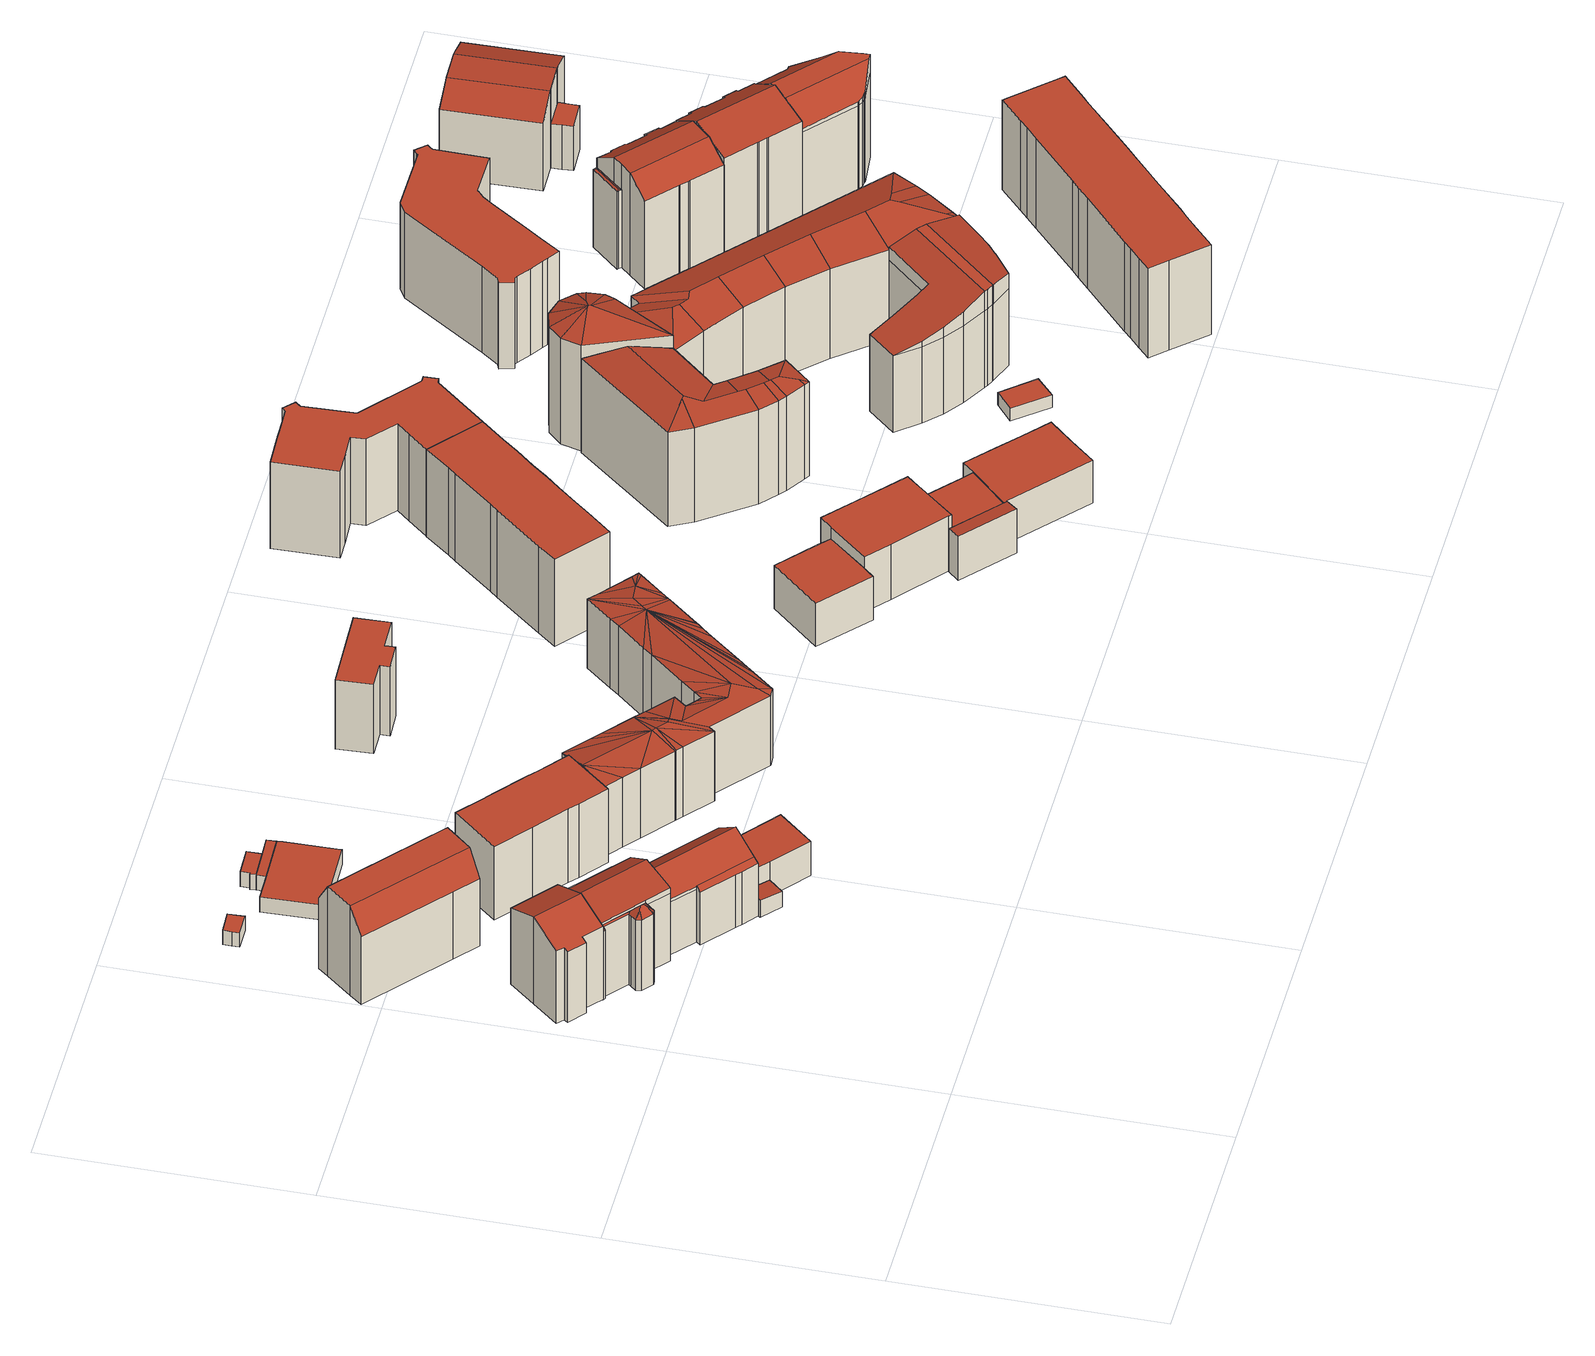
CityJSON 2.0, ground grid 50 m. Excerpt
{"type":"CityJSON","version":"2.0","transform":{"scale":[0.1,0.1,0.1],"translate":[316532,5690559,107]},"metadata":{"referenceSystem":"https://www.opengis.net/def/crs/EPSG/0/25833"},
"CityObjects":{
"building1":{"type":"Building","attributes":{"Dachtyp_tdc":"tdcGableRoof","Gemeindeschluessel":14713000,"Dachneigung":27.35,"QualitaetDacherkennung":54,"Geometrietyp2DReferenz":"3000","function":"31001_9998","roofType":"3100","measuredHeight":19.74},"geometry":[{"type":"MultiSurface","lod":"2","boundaries":[[[0,1,2,3]],[[1,4,5,2]],[[4,6,7,5]],[[6,8,9,7]],[[8,10,11,9]],[[10,12,13,11]],[[12,14,15,13]],[[14,16,17,15]],[[16,18,19,17]],[[18,0,3,19]],[[14,12,10,8,6,4,1,0]],[[0,18,16,14]],[[3,2,5,7,9,11,13,15,17,19]]],"semantics":{"surfaces":[{"type":"WallSurface"},{"type":"RoofSurface"},{"type":"GroundSurface"}],"values":[0,0,0,0,0,0,0,0,0,0,1,1,2]}}]},
"building2":{"type":"Building","attributes":{"Gemeindeschluessel":14713000,"Geometrietyp2DReferenz":"3000","function":"31001_9998","roofType":"9999"},"children":["building2-1","building2-2"]},
"building2-1":{"type":"BuildingPart","attributes":{"Dachtyp_tdc":"tdcFreeFormRoof","Dachneigung":46.38,"QualitaetDacherkennung":28,"Geometrietyp2DReferenz":"3000","roofType":"5000","measuredHeight":17.57},"parents":["building2"],"geometry":[{"type":"MultiSurface","lod":"2","boundaries":[[[20,21,22,23]],[[21,24,25,22]],[[24,26,27,25]],[[26,28,29,27]],[[28,30,31,29]],[[30,32,33,34,31]],[[35,36,37,38,39]],[[36,40,41,37]],[[40,42,43,41]],[[42,44,45,43]],[[44,20,23,45]],[[40,36,46]],[[36,35,47,46]],[[35,32,48,49,50,47]],[[32,30,48]],[[30,28,26,24,21,49,48]],[[21,20,44,51,50,49]],[[44,42,51]],[[42,40,46,47,50,51]],[[23,22,25,27,29,31,34,38,37,41,43,45]],[[39,38,34,33]],[[39,33,32,35]]],"semantics":{"surfaces":[{"type":"WallSurface"},{"type":"RoofSurface"},{"type":"GroundSurface"},{"type":"ClosureSurface"}],"values":[0,0,0,0,0,0,0,0,0,0,0,1,1,1,1,1,1,1,1,2,3,3]}}]},
"building2-2":{"type":"BuildingPart","attributes":{"Dachtyp_tdc":"tdcGableRoof","Dachneigung":12.02,"QualitaetDacherkennung":25,"Geometrietyp2DReferenz":"3000","roofType":"3100","measuredHeight":17.95},"parents":["building2"],"geometry":[{"type":"MultiSurface","lod":"2","boundaries":[[[52,53,54,55]],[[53,56,57,54]],[[56,39,38,57]],[[33,58,59,34]],[[58,52,55,59]],[[58,60,61,52]],[[62,63,64,61,60,65]],[[33,32,65,60,58]],[[53,64,63,56]],[[52,61,64,53]],[[56,63,62,35,39]],[[55,54,57,38,34,59]],[[34,38,39,33]],[[65,32,35,62]],[[39,35,32,33]]],"semantics":{"surfaces":[{"type":"WallSurface"},{"type":"RoofSurface"},{"type":"GroundSurface"},{"type":"ClosureSurface"}],"values":[0,0,0,0,0,1,1,0,0,0,0,2,3,0,3]}}]},
"building3":{"type":"Building","attributes":{"Dachtyp_tdc":"tdcCutGableRoof","Gemeindeschluessel":14713000,"Dachneigung":0,"QualitaetDacherkennung":69,"Geometrietyp2DReferenz":"3000","function":"31001_9998","roofType":"9999","measuredHeight":20.33},"geometry":[{"type":"MultiSurface","lod":"2","boundaries":[[[66,67,68,69]],[[67,70,71,68]],[[70,72,73,71]],[[72,74,75,73]],[[74,76,77,75]],[[76,78,79,77]],[[78,80,81,79]],[[80,82,83,81]],[[82,84,85,83]],[[84,86,87,85]],[[86,66,69,87]],[[72,70,67,66,86]],[[84,82,80,78,76,74]],[[86,84,74,72]],[[69,68,71,73,75,77,79,81,83,85,87]]],"semantics":{"surfaces":[{"type":"WallSurface"},{"type":"RoofSurface"},{"type":"GroundSurface"}],"values":[0,0,0,0,0,0,0,0,0,0,0,1,1,1,2]}}]},
"building4":{"type":"Building","attributes":{"Gemeindeschluessel":14713000,"Geometrietyp2DReferenz":"3000","function":"31001_9998","roofType":"9999"},"children":["building4-1","building4-2"]},
"building4-1":{"type":"BuildingPart","attributes":{"Dachtyp_tdc":"tdcPolyFlatRoof","Dachneigung":32.83,"QualitaetDacherkennung":23,"Geometrietyp2DReferenz":"3000","roofType":"2100","measuredHeight":12.67},"parents":["building4"],"geometry":[{"type":"MultiSurface","lod":"2","boundaries":[[[88,89,90,91,92,93]],[[89,94,95,90]],[[94,96,97,95]],[[96,98,99,97]],[[98,100,101,102,103,99]],[[98,96,94,89,88,100]],[[103,91,90,95,97,99]],[[93,101,100,88]],[[92,91,103,102]],[[93,92,102,101]]],"semantics":{"surfaces":[{"type":"WallSurface"},{"type":"RoofSurface"},{"type":"GroundSurface"},{"type":"ClosureSurface"}],"values":[0,0,0,0,0,1,2,0,3,3]}}]},
"building4-2":{"type":"BuildingPart","attributes":{"Dachtyp_tdc":"tdcGableRoof","Dachneigung":37.01,"QualitaetDacherkennung":55,"Geometrietyp2DReferenz":"3000","roofType":"3100","measuredHeight":15.83},"parents":["building4"],"geometry":[{"type":"MultiSurface","lod":"2","boundaries":[[[104,105,106,107]],[[105,92,91,106]],[[102,108,109,103]],[[108,110,111,109]],[[110,104,107,111]],[[110,112,113,114]],[[101,93,115,113,112,116]],[[102,101,116,108]],[[108,116,112,110]],[[105,115,93,92]],[[104,114,113,115,105]],[[110,114,104]],[[107,106,91,103,109,111]],[[103,91,92,102]],[[92,93,101,102]]],"semantics":{"surfaces":[{"type":"WallSurface"},{"type":"RoofSurface"},{"type":"GroundSurface"},{"type":"ClosureSurface"}],"values":[0,0,0,0,0,1,1,0,0,0,0,0,2,3,3]}}]},
"building5":{"type":"Building","attributes":{"Dachtyp_tdc":"tdcPolyFlatRoof","Gemeindeschluessel":14713000,"Dachneigung":3.16,"QualitaetDacherkennung":50,"Geometrietyp2DReferenz":"3000","function":"31001_9998","roofType":"2100","measuredHeight":3.34},"geometry":[{"type":"MultiSurface","lod":"2","boundaries":[[[117,118,119,120]],[[118,121,122,119]],[[121,123,124,122]],[[123,125,126,124]],[[125,117,120,126]],[[125,123,121,118,117]],[[120,119,122,124,126]]],"semantics":{"surfaces":[{"type":"WallSurface"},{"type":"RoofSurface"},{"type":"GroundSurface"}],"values":[0,0,0,0,0,1,2]}}]},
"building6":{"type":"Building","attributes":{"Dachtyp_tdc":"tdcPolyFlatRoof","Gemeindeschluessel":14713000,"Dachneigung":2.64,"QualitaetDacherkennung":49,"Geometrietyp2DReferenz":"3000","function":"31001_9998","roofType":"2100","measuredHeight":3.82},"geometry":[{"type":"MultiSurface","lod":"2","boundaries":[[[127,128,129,130]],[[128,131,132,129]],[[131,133,134,132]],[[133,135,136,134]],[[135,127,130,136]],[[135,133,131,128,127]],[[130,129,132,134,136]]],"semantics":{"surfaces":[{"type":"WallSurface"},{"type":"RoofSurface"},{"type":"GroundSurface"}],"values":[0,0,0,0,0,1,2]}}]},
"building7":{"type":"Building","attributes":{"Dachtyp_tdc":"tdcPolyFlatRoof","Gemeindeschluessel":14713000,"Dachneigung":0,"QualitaetDacherkennung":63,"Geometrietyp2DReferenz":"3000","function":"31001_9998","roofType":"1000","measuredHeight":7.78},"geometry":[{"type":"MultiSurface","lod":"2","boundaries":[[[137,138,106,139]],[[138,140,107,106]],[[140,141,142,107]],[[141,143,144,142]],[[143,137,139,144]],[[143,141,140,138,137]],[[139,106,107,142,144]]],"semantics":{"surfaces":[{"type":"WallSurface"},{"type":"RoofSurface"},{"type":"GroundSurface"}],"values":[0,0,0,0,0,1,2]}}]},
"building8":{"type":"Building","attributes":{"Gemeindeschluessel":14713000,"Geometrietyp2DReferenz":"3000","function":"31001_9998","roofType":"9999"},"children":["building8-1","building8-2","building8-3"]},
"building8-1":{"type":"BuildingPart","attributes":{"Dachtyp_tdc":"tdcPolyFlatRoof","Dachneigung":0,"QualitaetDacherkennung":81,"Geometrietyp2DReferenz":"3000","roofType":"1000","measuredHeight":3.49},"parents":["building8"],"geometry":[{"type":"MultiSurface","lod":"2","boundaries":[[[145,146,147,148,149]],[[150,151,152,153,154]],[[151,155,156,152]],[[155,157,158,156]],[[157,145,149,158]],[[157,155,151,150,146,145]],[[149,148,153,152,156,158]],[[154,147,146,150]],[[154,153,148,147]]],"semantics":{"surfaces":[{"type":"WallSurface"},{"type":"RoofSurface"},{"type":"GroundSurface"},{"type":"ClosureSurface"}],"values":[0,0,0,0,0,1,2,0,3]}}]},
"building8-2":{"type":"BuildingPart","attributes":{"Dachtyp_tdc":"tdcPolyFlatRoof","Dachneigung":0,"QualitaetDacherkennung":76,"Geometrietyp2DReferenz":"3000","roofType":"1000","measuredHeight":3.45},"parents":["building8"],"geometry":[{"type":"MultiSurface","lod":"2","boundaries":[[[159,160,161,162]],[[160,163,164,161]],[[165,166,167,168]],[[166,169,170,167]],[[169,171,172,170]],[[171,159,162,172]],[[171,169,166,165,163,160,159]],[[162,161,164,168,167,170,172]],[[168,164,163,165]]],"semantics":{"surfaces":[{"type":"WallSurface"},{"type":"RoofSurface"},{"type":"GroundSurface"},{"type":"ClosureSurface"}],"values":[0,0,0,0,0,0,1,2,3]}}]},
"building8-3":{"type":"BuildingPart","attributes":{"Dachtyp_tdc":"tdcPolyFlatRoof","Dachneigung":0,"QualitaetDacherkennung":68,"Geometrietyp2DReferenz":"3000","roofType":"1000","measuredHeight":3.46},"parents":["building8"],"geometry":[{"type":"MultiSurface","lod":"2","boundaries":[[[147,173,174,148]],[[173,165,168,174]],[[154,153,164,163]],[[163,165,173,147,154]],[[153,148,174,168,164]],[[148,153,154,147]],[[163,164,168,165]]],"semantics":{"surfaces":[{"type":"WallSurface"},{"type":"RoofSurface"},{"type":"GroundSurface"},{"type":"ClosureSurface"}],"values":[0,0,0,1,2,3,3]}}]},
"building9":{"type":"Building","attributes":{"Dachtyp_tdc":"tdcPolyFlatRoof","Gemeindeschluessel":14713000,"Dachneigung":0,"QualitaetDacherkennung":59,"Geometrietyp2DReferenz":"3000","function":"31001_9998","roofType":"1000","measuredHeight":16.65},"geometry":[{"type":"MultiSurface","lod":"2","boundaries":[[[175,176,177,178]],[[176,179,180,177]],[[179,181,182,180]],[[181,183,184,182]],[[183,185,186,184]],[[185,187,188,186]],[[187,189,190,188]],[[189,191,192,190]],[[191,193,194,192]],[[193,195,196,194]],[[195,197,198,196]],[[197,175,178,198]],[[197,195,193,191,189,187,185,183,181,179,176,175]],[[178,177,180,182,184,186,188,190,192,194,196,198]]],"semantics":{"surfaces":[{"type":"WallSurface"},{"type":"RoofSurface"},{"type":"GroundSurface"}],"values":[0,0,0,0,0,0,0,0,0,0,0,0,1,2]}}]},
"building10":{"type":"Building","attributes":{"Dachtyp_tdc":"tdcFreeFormRoof","Gemeindeschluessel":14713000,"Dachneigung":11.84,"QualitaetDacherkennung":21,"Geometrietyp2DReferenz":"3000","function":"31001_9998","roofType":"5000","measuredHeight":16.89},"geometry":[{"type":"MultiSurface","lod":"2","boundaries":[[[199,200,201,202]],[[200,203,204,201]],[[203,205,206,204]],[[205,207,208,206]],[[207,209,210,208]],[[209,211,212,210]],[[211,213,214,212]],[[213,215,216,214]],[[215,217,218,216]],[[217,219,220,218]],[[219,221,222,220]],[[221,223,224,222]],[[223,225,226,224]],[[225,227,228,226]],[[227,229,230,228]],[[229,231,232,230]],[[231,233,234,232]],[[233,235,236,234]],[[235,237,238,236]],[[237,239,240,238]],[[239,241,242,240]],[[241,243,244,242]],[[243,245,246,244]],[[245,247,248,246]],[[247,249,250,248]],[[249,251,252,250]],[[251,253,254,252]],[[253,255,256,254]],[[255,257,258,256]],[[257,259,260,258]],[[259,261,262,260]],[[261,263,264,262]],[[263,265,266,264]],[[265,267,268,266]],[[267,269,198,268]],[[270,265,263]],[[271,265,270]],[[271,267,265]],[[267,271,269]],[[272,270,263,261]],[[272,257,273]],[[272,259,257]],[[259,272,261]],[[274,273,257,255]],[[275,276,277,278,279,274,255,253]],[[275,253,251]],[[280,237,235]],[[280,239,237]],[[211,276,213]],[[209,276,211]],[[209,277,276]],[[277,209,207]],[[205,277,207]],[[203,277,205]],[[277,203,278]],[[279,278,203,200]],[[199,279,200]],[[281,279,199]],[[281,274,279]],[[281,273,274]],[[281,272,273]],[[281,270,272]],[[282,270,281]],[[283,270,282]],[[284,270,283]],[[270,284,271]],[[285,271,284]],[[271,285,269]],[[198,196,286,287,288,289,202,201,204,206,208,210,212,214,216,218,220,222,224,226,228,230,232,234,236,238,240,242,244,246,248,250,252,254,256,258,260,262,264,266,268]],[[269,285,196,198]],[[285,284,286,196]],[[284,283,287,286]],[[283,282,288,287]],[[282,281,289,288]],[[281,199,202,289]],[[280,241,239]],[[280,243,241]],[[280,245,243]],[[280,247,245]],[[280,249,247]],[[280,251,249]],[[280,275,251]],[[275,280,276]],[[290,280,235,233]],[[291,229,227]],[[291,231,229]],[[291,233,231]],[[292,233,291]],[[233,292,290]],[[225,291,227]],[[291,225,223]],[[292,291,223,221]],[[221,290,292]],[[221,280,290]],[[219,280,221]],[[217,280,219]],[[215,280,217]],[[213,280,215]],[[213,276,280]]],"semantics":{"surfaces":[{"type":"WallSurface"},{"type":"RoofSurface"},{"type":"GroundSurface"}],"values":[0,0,0,0,0,0,0,0,0,0,0,0,0,0,0,0,0,0,0,0,0,0,0,0,0,0,0,0,0,0,0,0,0,0,0,1,1,1,1,1,1,1,1,1,1,1,1,1,1,1,1,1,1,1,1,1,1,1,1,1,1,1,1,1,1,1,0,0,2,0,0,0,0,0,0,1,1,1,1,1,1,1,1,1,1,1,1,1,1,1,1,1,1,1,1,1,1,1,1]}}]},
"building11":{"type":"Building","attributes":{"Dachtyp_tdc":"tdcPolyFlatRoof","Gemeindeschluessel":14713000,"Dachneigung":0,"QualitaetDacherkennung":27,"Geometrietyp2DReferenz":"3000","function":"31001_9998","roofType":"1000","measuredHeight":15.69},"geometry":[{"type":"MultiSurface","lod":"2","boundaries":[[[293,294,295,296]],[[294,297,298,295]],[[297,299,300,298]],[[299,301,302,300]],[[301,303,304,302]],[[303,305,306,304]],[[305,307,308,306]],[[307,293,296,308]],[[307,305,303,301,299,297,294,293]],[[296,295,298,300,302,304,306,308]]],"semantics":{"surfaces":[{"type":"WallSurface"},{"type":"RoofSurface"},{"type":"GroundSurface"}],"values":[0,0,0,0,0,0,0,0,1,2]}}]},
"building12":{"type":"Building","attributes":{"Dachtyp_tdc":"tdcPolyFlatRoof","Gemeindeschluessel":14713000,"Dachneigung":0,"QualitaetDacherkennung":60,"Geometrietyp2DReferenz":"3000","function":"31001_9998","roofType":"1000","measuredHeight":19.65},"geometry":[{"type":"MultiSurface","lod":"2","boundaries":[[[309,310,311,312]],[[310,313,314,311]],[[313,315,316,314]],[[315,317,318,316]],[[317,319,320,318]],[[319,321,322,320]],[[321,323,324,322]],[[323,325,326,324]],[[325,327,328,326]],[[327,329,330,328]],[[329,331,332,330]],[[331,333,334,332]],[[333,335,336,334]],[[335,337,338,336]],[[337,339,340,338]],[[339,341,342,340]],[[341,309,312,342]],[[341,339,337,335,333,331,329,327,325,323,321,319,317,315,313,310,309]],[[312,311,314,316,318,320,322,324,326,328,330,332,334,336,338,340,342]]],"semantics":{"surfaces":[{"type":"WallSurface"},{"type":"RoofSurface"},{"type":"GroundSurface"}],"values":[0,0,0,0,0,0,0,0,0,0,0,0,0,0,0,0,0,1,2]}}]},
"building13":{"type":"Building","attributes":{"Gemeindeschluessel":14713000,"Geometrietyp2DReferenz":"3000","function":"31001_9998","roofType":"9999"},"children":["building13-1","building13-2","building13-3","building13-4","building13-5"]},
"building13-1":{"type":"BuildingPart","attributes":{"Dachtyp_tdc":"tdcPolyFlatRoof","Dachneigung":5.04,"QualitaetDacherkennung":57,"Geometrietyp2DReferenz":"3000","roofType":"2100","measuredHeight":9.95},"parents":["building13"],"geometry":[{"type":"MultiSurface","lod":"2","boundaries":[[[343,344,345,346]],[[347,348,349,350]],[[347,343,346,348]],[[347,350,351,344,343]],[[346,345,352,353,349,348]],[[350,354,355,356,351]],[[355,353,352,356]],[[351,356,352,345,344]],[[350,349,353,355,354]]],"semantics":{"surfaces":[{"type":"WallSurface"},{"type":"RoofSurface"},{"type":"GroundSurface"},{"type":"ClosureSurface"}],"values":[0,0,0,1,2,0,3,3,3]}}]},
"building13-2":{"type":"BuildingPart","attributes":{"Dachtyp_tdc":"tdcPolyFlatRoof","Dachneigung":0,"QualitaetDacherkennung":69,"Geometrietyp2DReferenz":"3000","roofType":"1000","measuredHeight":9.61},"parents":["building13"],"geometry":[{"type":"MultiSurface","lod":"2","boundaries":[[[357,358,359,360]],[[358,361,362,359]],[[361,363,364,362]],[[363,365,366,364]],[[365,363,361,358,357,356,355]],[[353,352,360,359,362,364,366]],[[352,353,355,356]],[[360,352,356,357]],[[353,366,365,355]]],"semantics":{"surfaces":[{"type":"WallSurface"},{"type":"RoofSurface"},{"type":"GroundSurface"},{"type":"ClosureSurface"}],"values":[0,0,0,0,1,2,3,3,3]}}]},
"building13-3":{"type":"BuildingPart","attributes":{"Dachtyp_tdc":"tdcPolyFlatRoof","Dachneigung":0,"QualitaetDacherkennung":52,"Geometrietyp2DReferenz":"3000","roofType":"1000","measuredHeight":9.74},"parents":["building13"],"geometry":[{"type":"MultiSurface","lod":"2","boundaries":[[[367,368,369,370]],[[368,371,372,369]],[[371,373,374,372]],[[375,376,377,378]],[[376,367,370,377]],[[376,375,373,371,368,367]],[[370,369,372,374,378,377]],[[378,374,373,375]]],"semantics":{"surfaces":[{"type":"WallSurface"},{"type":"RoofSurface"},{"type":"GroundSurface"},{"type":"ClosureSurface"}],"values":[0,0,0,0,0,1,2,3]}}]},
"building13-4":{"type":"BuildingPart","attributes":{"Dachtyp_tdc":"tdcPolyFlatRoof","Dachneigung":0,"QualitaetDacherkennung":60,"Geometrietyp2DReferenz":"3000","roofType":"1000","measuredHeight":12.46},"parents":["building13"],"geometry":[{"type":"MultiSurface","lod":"2","boundaries":[[[379,380,381,345,344]],[[380,382,383,381]],[[382,384,375,378,383]],[[385,386,387,374,373]],[[386,388,389,387]],[[388,390,391,389]],[[390,392,357,360,391]],[[393,392,390,388,386,385,384,382,380,379]],[[345,381,383,378,374,387,389,391,360,352]],[[373,375,384,385]],[[373,374,378,375]],[[356,357,392,393,351]],[[356,352,360,357]],[[344,351,393,379]],[[345,352,356,351,344]]],"semantics":{"surfaces":[{"type":"WallSurface"},{"type":"RoofSurface"},{"type":"GroundSurface"},{"type":"ClosureSurface"}],"values":[0,0,0,0,0,0,0,1,2,0,3,0,3,0,3]}}]},
"building13-5":{"type":"BuildingPart","attributes":{"Dachtyp_tdc":"tdcPolyFlatRoof","Dachneigung":0,"QualitaetDacherkennung":64,"Geometrietyp2DReferenz":"3000","roofType":"1000","measuredHeight":9.66},"parents":["building13"],"geometry":[{"type":"MultiSurface","lod":"2","boundaries":[[[394,395,396,366,365]],[[395,397,398,396]],[[397,399,400,398]],[[399,401,402,400]],[[401,403,404,402]],[[403,405,406,404]],[[405,407,408,406]],[[407,350,349,408]],[[350,407,405,403,401,399,397,395,394,354]],[[353,366,396,398,400,402,404,406,408,349]],[[365,355,354,394]],[[365,366,353,355]],[[353,349,350,354,355]]],"semantics":{"surfaces":[{"type":"WallSurface"},{"type":"RoofSurface"},{"type":"GroundSurface"},{"type":"ClosureSurface"}],"values":[0,0,0,0,0,0,0,0,1,2,0,3,3]}}]},
"building14":{"type":"Building","attributes":{"Dachtyp_tdc":"tdcPolyFlatRoof","Gemeindeschluessel":14713000,"Dachneigung":0,"QualitaetDacherkennung":55,"Geometrietyp2DReferenz":"3000","function":"31001_9998","roofType":"1000","measuredHeight":19.54},"geometry":[{"type":"MultiSurface","lod":"2","boundaries":[[[325,323,409,410]],[[323,411,412,409]],[[411,413,414,412]],[[413,415,416,414]],[[415,417,418,416]],[[417,419,420,418]],[[419,421,422,420]],[[421,423,424,422]],[[423,425,426,424]],[[425,427,428,426]],[[427,429,430,428]],[[429,431,432,430]],[[431,433,434,432]],[[433,435,436,434]],[[435,437,438,436]],[[437,439,440,438]],[[439,441,442,440]],[[441,443,444,442]],[[443,445,446,444]],[[445,325,410,446]],[[445,443,441,439,437,435,433,431,429,427,425,423,421,419,417,415,413,411,323,325]],[[410,409,412,414,416,418,420,422,424,426,428,430,432,434,436,438,440,442,444,446]]],"semantics":{"surfaces":[{"type":"WallSurface"},{"type":"RoofSurface"},{"type":"GroundSurface"}],"values":[0,0,0,0,0,0,0,0,0,0,0,0,0,0,0,0,0,0,0,0,1,2]}}]},
"building15":{"type":"Building","attributes":{"Dachtyp_tdc":"tdcFreeFormRoof","Gemeindeschluessel":14713000,"Dachneigung":12.62,"QualitaetDacherkennung":43,"Geometrietyp2DReferenz":"3000","function":"31001_9998","roofType":"5000","measuredHeight":22.92},"geometry":[{"type":"MultiSurface","lod":"2","boundaries":[[[447,448,449,450]],[[448,451,452,449]],[[451,453,454,452]],[[453,455,456,454]],[[455,457,458,456]],[[457,459,460,458]],[[459,461,462,460]],[[461,463,464,462]],[[463,465,466,464]],[[465,467,468,466]],[[467,469,470,468]],[[469,471,472,470]],[[471,447,450,472]],[[473,474,475,476,477,471,469]],[[478,473,469,467]],[[479,480,478,467,465]],[[481,482,479,465,463]],[[481,463,461]],[[482,481,461,459]],[[480,479,482,459,457]],[[474,473,478,480,457,455]],[[475,474,455,453]],[[483,476,475,453,451]],[[483,451,448]],[[477,476,483,448,447]],[[477,447,471]],[[450,449,452,454,456,458,460,462,464,466,468,470,472]]],"semantics":{"surfaces":[{"type":"WallSurface"},{"type":"RoofSurface"},{"type":"GroundSurface"}],"values":[0,0,0,0,0,0,0,0,0,0,0,0,0,1,1,1,1,1,1,1,1,1,1,0,1,1,2]}}]},
"building16":{"type":"Building","attributes":{"Dachtyp_tdc":"tdcFreeFormRoof","Gemeindeschluessel":14713000,"Dachneigung":24.18,"QualitaetDacherkennung":14,"Geometrietyp2DReferenz":"3000","function":"31001_9998","roofType":"5000","measuredHeight":26.97},"geometry":[{"type":"MultiSurface","lod":"2","boundaries":[[[484,485,486,487]],[[485,488,489,486]],[[488,490,491,489]],[[490,492,493,491]],[[492,494,495,493]],[[494,496,497,495]],[[496,498,499,497]],[[498,500,501,499]],[[500,502,503,501]],[[502,484,487,503]],[[504,505,502,500]],[[506,507,504,500,498]],[[506,498,496]],[[508,507,506,496,494]],[[509,508,494,492]],[[510,509,492,490]],[[511,510,490,488]],[[511,488,485]],[[505,504,507,508,509,510,511,485,484]],[[505,484,502]],[[487,486,489,491,493,495,497,499,501,503]]],"semantics":{"surfaces":[{"type":"WallSurface"},{"type":"RoofSurface"},{"type":"GroundSurface"}],"values":[0,0,0,0,0,0,0,0,0,0,1,1,1,1,1,1,1,1,1,1,2]}}]},
"building17":{"type":"Building","attributes":{"Dachtyp_tdc":"tdcPolyFlatRoof","Gemeindeschluessel":14713000,"Dachneigung":0,"QualitaetDacherkennung":81,"Geometrietyp2DReferenz":"3000","function":"31001_9998","roofType":"1000","measuredHeight":2.74},"geometry":[{"type":"MultiSurface","lod":"2","boundaries":[[[512,513,514,515]],[[513,516,517,514]],[[516,518,519,517]],[[518,520,521,519]],[[520,512,515,521]],[[520,518,516,513,512]],[[515,514,517,519,521]]],"semantics":{"surfaces":[{"type":"WallSurface"},{"type":"RoofSurface"},{"type":"GroundSurface"}],"values":[0,0,0,0,0,1,2]}}]},
"building18":{"type":"Building","attributes":{"Dachtyp_tdc":"tdcFreeFormRoof","Gemeindeschluessel":14713000,"Dachneigung":12.48,"QualitaetDacherkennung":41,"Geometrietyp2DReferenz":"3000","function":"31001_9998","roofType":"5000","measuredHeight":21.71},"geometry":[{"type":"MultiSurface","lod":"2","boundaries":[[[522,523,524,525]],[[523,526,527,524]],[[526,528,529,527]],[[528,530,531,529]],[[530,532,533,531]],[[532,534,535,533]],[[534,536,537,535]],[[536,538,539,537]],[[538,540,541,539]],[[540,542,543,541]],[[542,544,545,543]],[[544,546,547,545]],[[546,548,549,547]],[[548,550,551,549]],[[550,552,553,551]],[[552,554,555,553]],[[554,556,557,555]],[[556,558,559,557]],[[558,560,561,559]],[[560,562,563,561]],[[562,564,565,563]],[[564,522,525,565]],[[566,567,568,569,570,571,572,573,574]],[[575,576,577,578,579,522,564,580,581,582,583]],[[570,569,575,583,584,585]],[[550,570,585,552]],[[552,585,584,554]],[[554,584,583,556]],[[556,583,582,558]],[[558,582,581,560]],[[560,581,580,562]],[[562,580,564]],[[522,579,523]],[[523,579,578,526]],[[526,578,577,528]],[[528,577,576,530]],[[530,576,575,532]],[[532,575,569,534]],[[540,566,574,542]],[[542,574,573,544]],[[544,573,572,546]],[[546,572,571,548]],[[548,571,570,550]],[[534,569,568,536]],[[536,568,567,538]],[[538,567,566,540]],[[525,524,527,529,531,533,535,537,539,541,543,545,547,549,551,553,555,557,559,561,563,565]]],"semantics":{"surfaces":[{"type":"WallSurface"},{"type":"RoofSurface"},{"type":"GroundSurface"}],"values":[0,0,0,0,0,0,0,0,0,0,0,0,0,0,0,0,0,0,0,0,0,0,1,1,1,0,0,0,0,0,0,0,0,0,0,0,0,0,0,0,0,0,0,0,0,0,2]}}]},
"building19":{"type":"Building","attributes":{"Dachtyp_tdc":"tdcFreeFormRoof","Gemeindeschluessel":14713000,"Dachneigung":19.13,"QualitaetDacherkennung":22,"Geometrietyp2DReferenz":"3000","function":"31001_9998","roofType":"5000","measuredHeight":22.95},"geometry":[{"type":"MultiSurface","lod":"2","boundaries":[[[586,587,588,589,590,591]],[[586,591,592]],[[587,586,592,593]],[[588,587,593,594]],[[595,596,589,588,594,597]],[[598,595,597,599]],[[600,598,599,601]],[[602,600,601,603]],[[604,605,606,602,603,607]],[[608,609,610,611,612,613,614,615,616,617,618,619,620,621,622]],[[603,601,609,608]],[[601,599,610,609]],[[599,597,611,610]],[[597,594,612,611]],[[594,593,613,612]],[[593,592,614,613]],[[592,591,615,614]],[[591,590,616,615]],[[590,623,617,616]],[[623,624,618,617]],[[624,625,619,618]],[[625,626,620,619]],[[626,627,621,620]],[[627,607,622,621]],[[607,603,608,622]],[[604,607,627]],[[605,604,627,626]],[[628,606,605,626,625]],[[628,625,624]],[[596,595,598,600,602,606,628,624,623]],[[589,596,623,590]]],"semantics":{"surfaces":[{"type":"RoofSurface"},{"type":"GroundSurface"},{"type":"WallSurface"}],"values":[0,0,0,0,0,0,0,0,0,1,2,2,2,2,2,2,2,2,2,2,2,2,2,2,2,0,0,0,0,0,0]}}]},
"building20":{"type":"Building","attributes":{"name":"Architektenkammer Sachsen Kammerbüro","Dachtyp_tdc":"tdcPolyFlatRoof","Gemeindeschluessel":14713000,"Dachneigung":0,"QualitaetDacherkennung":52,"Geometrietyp2DReferenz":"3000","function":"31001_3010","roofType":"1000","measuredHeight":19.47},"geometry":[{"type":"MultiSurface","lod":"2","boundaries":[[[629,630,631,632]],[[630,633,634,631]],[[633,635,636,634]],[[635,637,638,636]],[[637,639,640,638]],[[639,641,642,640]],[[641,643,644,642]],[[643,645,646,644]],[[645,647,648,646]],[[647,649,650,648]],[[647,645,643,641,639,637,635,633,630,629,651,652,653,654,655,656,657,658,659,660,661,662,663,664,665,666,667,649]],[[650,668,669,670,671,672,673,674,675,676,677,678,679,680,681,682,683,684,632,631,634,636,638,640,642,644,646,648]],[[649,667,668,650]],[[667,666,669,668]],[[666,665,670,669]],[[665,664,671,670]],[[664,663,672,671]],[[663,662,673,672]],[[662,661,674,673]],[[661,660,675,674]],[[660,659,676,675]],[[659,658,677,676]],[[658,657,678,677]],[[657,656,679,678]],[[656,655,680,679]],[[655,654,681,680]],[[654,653,682,681]],[[653,652,683,682]],[[652,651,684,683]],[[651,629,632,684]]],"semantics":{"surfaces":[{"type":"WallSurface"},{"type":"RoofSurface"},{"type":"GroundSurface"}],"values":[0,0,0,0,0,0,0,0,0,0,1,2,0,0,0,0,0,0,0,0,0,0,0,0,0,0,0,0,0,0]}}]},
"building21":{"type":"Building","attributes":{"Dachtyp_tdc":"tdcPolyFlatRoof","Gemeindeschluessel":14713000,"Dachneigung":0,"QualitaetDacherkennung":65,"Geometrietyp2DReferenz":"3000","function":"31001_9998","roofType":"1000","measuredHeight":20.36},"geometry":[{"type":"MultiSurface","lod":"2","boundaries":[[[685,686,687,688]],[[686,689,690,687]],[[689,691,692,690]],[[691,693,694,692]],[[693,695,696,694]],[[695,697,698,696]],[[697,699,700,698]],[[699,701,702,700]],[[701,703,704,702]],[[703,705,706,704]],[[705,707,708,706]],[[707,709,710,708]],[[707,705,703,701,699,697,695,693,691,689,686,685,711,712,713,714,715,716,717,718,719,720,721,722,723,709]],[[710,724,725,726,727,728,729,730,731,732,733,734,735,736,688,687,690,692,694,696,698,700,702,704,706,708]],[[709,723,724,710]],[[723,722,725,724]],[[722,721,726,725]],[[721,720,727,726]],[[720,719,728,727]],[[719,718,729,728]],[[718,717,730,729]],[[717,716,731,730]],[[716,715,732,731]],[[715,714,733,732]],[[714,713,734,733]],[[713,712,735,734]],[[712,711,736,735]],[[711,685,688,736]]],"semantics":{"surfaces":[{"type":"WallSurface"},{"type":"RoofSurface"},{"type":"GroundSurface"}],"values":[0,0,0,0,0,0,0,0,0,0,0,0,1,2,0,0,0,0,0,0,0,0,0,0,0,0,0,0]}}]},
"building22":{"type":"Building","attributes":{"Gemeindeschluessel":14713000,"Geometrietyp2DReferenz":"3000","function":"31001_9998","roofType":"9999"},"children":["building22-1","building22-2"]},
"building22-1":{"type":"BuildingPart","attributes":{"Dachtyp_tdc":"tdcFreeFormRoof","Dachneigung":30.91,"QualitaetDacherkennung":14,"Geometrietyp2DReferenz":"3000","roofType":"5000","measuredHeight":17.79},"parents":["building22"],"geometry":[{"type":"MultiSurface","lod":"2","boundaries":[[[737,738,739,740]],[[738,741,742,739]],[[743,744,745,746]],[[744,737,740,745]],[[741,738,747]],[[738,737,748,747]],[[737,744,743,748]],[[743,749,741,747,748]],[[740,739,742,750,746,745]],[[746,750,749,743]],[[750,742,741,749]]],"semantics":{"surfaces":[{"type":"WallSurface"},{"type":"RoofSurface"},{"type":"GroundSurface"},{"type":"ClosureSurface"}],"values":[0,0,0,0,1,1,1,1,2,3,3]}}]},
"building22-2":{"type":"BuildingPart","attributes":{"Dachtyp_tdc":"tdcCutGableRoof","Dachneigung":35.99,"QualitaetDacherkennung":54,"Geometrietyp2DReferenz":"3000","roofType":"9999","measuredHeight":23.36},"parents":["building22"],"geometry":[{"type":"MultiSurface","lod":"2","boundaries":[[[751,752,753,742]],[[752,754,755,753]],[[754,756,757,755]],[[756,758,759,757]],[[758,760,761,759]],[[760,762,763,761]],[[762,764,765,763]],[[764,766,767,765]],[[766,768,769,767]],[[768,770,771,769]],[[770,772,773,771]],[[772,774,775,773]],[[774,776,777,775]],[[776,778,779,777]],[[778,780,781,779]],[[780,782,783,781]],[[782,784,785,783]],[[784,786,787,785]],[[786,788,789,787]],[[788,790,743,746,789]],[[788,786,784,782,780,778,776,774]],[[772,770,768,766,764,762,760,758,756,754,752,751,791]],[[774,772,791,790,788]],[[753,755,757,759,761,763,765,767,769,771,773,775,777,779,781,783,785,787,789,746,750,742]],[[749,743,790,791]],[[750,746,743,749]],[[751,742,741,749,791]],[[750,749,741,742]]],"semantics":{"surfaces":[{"type":"WallSurface"},{"type":"RoofSurface"},{"type":"GroundSurface"},{"type":"ClosureSurface"}],"values":[0,0,0,0,0,0,0,0,0,0,0,0,0,0,0,0,0,0,0,0,1,1,1,2,0,3,0,3]}}]},
"building23":{"type":"Building","attributes":{"Dachtyp_tdc":"tdcGableRoof","Gemeindeschluessel":14713000,"Dachneigung":18.64,"QualitaetDacherkennung":46,"Geometrietyp2DReferenz":"3000","function":"31001_9998","roofType":"3100","measuredHeight":23.94},"geometry":[{"type":"MultiSurface","lod":"2","boundaries":[[[792,793,794,795]],[[793,796,797,794]],[[796,798,799,797]],[[798,800,801,799]],[[800,802,803,801]],[[802,804,805,803]],[[804,806,807,805]],[[806,808,809,807]],[[808,810,811,809]],[[810,812,813,811]],[[812,814,815,813]],[[814,816,817,815]],[[816,818,819,817]],[[818,820,777,819]],[[820,821,822,777]],[[821,823,771,822]],[[823,824,825,771]],[[824,792,795,825]],[[821,820,818,816,814,812,810,808]],[[808,806,804,802,800,798,796,793,792,824,823,821]],[[795,794,797,799,801,803,805,807,809,811,813,815,817,819,777,822,771,825]]],"semantics":{"surfaces":[{"type":"WallSurface"},{"type":"RoofSurface"},{"type":"GroundSurface"}],"values":[0,0,0,0,0,0,0,0,0,0,0,0,0,0,0,0,0,0,1,1,2]}}]},
"building24":{"type":"Building","attributes":{"Dachtyp_tdc":"tdcFreeFormRoof","Gemeindeschluessel":14713000,"Dachneigung":36.4,"QualitaetDacherkennung":47,"Geometrietyp2DReferenz":"3000","function":"31001_9998","roofType":"5000","measuredHeight":23.29},"geometry":[{"type":"MultiSurface","lod":"2","boundaries":[[[826,827,828,829]],[[827,830,831,828]],[[830,832,833,831]],[[832,834,835,833]],[[834,836,837,835]],[[836,838,839,837]],[[838,840,841,839]],[[840,842,843,841]],[[842,844,845,843]],[[844,846,811,845]],[[846,847,848,811]],[[847,849,807,848]],[[849,826,829,807]],[[850,827,851,852,853,854]],[[855,856,857,858,859,860,861,862]],[[863,864,854,853,865,857,856]],[[846,858,857,865,847]],[[847,865,853,852,849]],[[832,864,863,834]],[[834,863,856,855,836]],[[830,850,854,864,832]],[[836,855,862,838]],[[838,862,861,840]],[[840,861,860,842]],[[842,860,859,844]],[[844,859,858,846]],[[849,852,851,826]],[[826,851,827]],[[827,850,830]],[[829,828,831,833,835,837,839,841,843,845,811,848,807]]],"semantics":{"surfaces":[{"type":"WallSurface"},{"type":"RoofSurface"},{"type":"GroundSurface"}],"values":[0,0,0,0,0,0,0,0,0,0,0,0,0,1,1,1,0,0,0,0,0,0,0,0,0,0,0,0,0,2]}}]},
"building25":{"type":"Building","attributes":{"Gemeindeschluessel":14713000,"Geometrietyp2DReferenz":"3000","function":"31001_9998","roofType":"9999"},"children":["building25-1","building25-2","building25-3"]},
"building25-1":{"type":"BuildingPart","attributes":{"Dachtyp_tdc":"tdcCutGableRoof","Dachneigung":23.2,"QualitaetDacherkennung":72,"Geometrietyp2DReferenz":"3000","roofType":"9999","measuredHeight":17.96},"parents":["building25"],"geometry":[{"type":"MultiSurface","lod":"2","boundaries":[[[866,867,868,869]],[[867,870,871,868]],[[870,872,873,871]],[[874,875,876]],[[874,877,878,875]],[[877,879,880,878]],[[879,881,882,880]],[[881,883,884,885,882]],[[886,887,888]],[[886,866,869,887]],[[889,872,870,867,866]],[[883,881,879,877,874,890]],[[866,886,883,890,889]],[[869,868,871,873,891,892,875,878,880,882,885,887]],[[893,894,873,872,889]],[[891,873,894,893]],[[895,893,889,890]],[[892,891,893,895]],[[874,876,895,890]],[[892,895,876,875]],[[886,888,884,883]],[[885,884,888,887]]],"semantics":{"surfaces":[{"type":"WallSurface"},{"type":"RoofSurface"},{"type":"GroundSurface"},{"type":"ClosureSurface"}],"values":[0,0,0,0,0,0,0,0,0,0,1,1,1,2,0,3,0,3,0,3,0,3]}}]},
"building25-2":{"type":"BuildingPart","attributes":{"Dachtyp_tdc":"tdcFreeFormRoof","Dachneigung":41.62,"QualitaetDacherkennung":26,"Geometrietyp2DReferenz":"3000","roofType":"5000","measuredHeight":10.49},"parents":["building25"],"geometry":[{"type":"MultiSurface","lod":"2","boundaries":[[[894,896,897,873]],[[896,898,899,897]],[[898,876,875,899]],[[876,898,900]],[[898,896,901,900]],[[896,894,901]],[[894,893,895,876,900,901]],[[897,899,875,892,891,873]],[[873,891,893,894]],[[891,892,895,893]],[[892,875,876,895]]],"semantics":{"surfaces":[{"type":"WallSurface"},{"type":"RoofSurface"},{"type":"GroundSurface"},{"type":"ClosureSurface"}],"values":[0,0,0,1,1,1,1,2,3,3,3]}}]},
"building25-3":{"type":"BuildingPart","attributes":{"Dachtyp_tdc":"tdcPolyFlatRoof","Dachneigung":0,"QualitaetDacherkennung":20,"Geometrietyp2DReferenz":"3000","roofType":"1000","measuredHeight":9.96},"parents":["building25"],"geometry":[{"type":"MultiSurface","lod":"2","boundaries":[[[902,903,904,882]],[[903,905,906,904]],[[905,907,908,906]],[[907,909,910,908]],[[909,888,887,910]],[[888,909,907,905,903,902,884]],[[882,904,906,908,910,887,885]],[[882,885,884,902]],[[885,887,888,884]]],"semantics":{"surfaces":[{"type":"WallSurface"},{"type":"RoofSurface"},{"type":"GroundSurface"},{"type":"ClosureSurface"}],"values":[0,0,0,0,0,1,2,3,3]}}]}
},
"vertices":[
[148,684,201],[108,636,169],[108,636,4],[148,684,4],[74,665,169],[74,665,4],[67,656,163],[67,656,4],[36,682,163],[36,682,4],[41,689,167],[41,689,4],[29,700,168],[29,700,4],[70,749,201],[70,749,4],[112,799,176],[112,799,4],[189,734,177],[189,734,4],
[154,598,162],[157,602,162],[157,602,3],[154,598,3],[115,637,162],[115,637,3],[112,633,157],[112,633,3],[108,636,157],[108,636,3],[111,640,162],[111,640,3],[115,644,162],[115,644,156],[115,644,3],[192,581,162],[176,562,162],[176,562,3],[192,581,3],[192,581,156],[167,561,162],[167,561,3],[146,577,162],[146,577,3],[145,587,162],[145,587,3],[170,573,174],[169,579,179],[115,640,165],[161,602,165],[163,584,179],[157,583,174],
[309,634,156],[241,555,156],[241,555,3],[309,634,3],[233,547,156],[233,547,3],[189,734,156],[189,734,3],[159,698,183],[279,599,183],[192,581,168],[233,547,168],[241,555,170],[115,644,168],
[198,873,155],[154,910,155],[154,910,3],[198,873,3],[3,1037,156],[3,1037,3],[22,1060,206],[22,1060,3],[63,1109,206],[63,1109,3],[79,1129,162],[79,1129,3],[155,1065,162],[155,1065,3],[162,1060,162],[162,1060,3],[276,964,161],[276,964,3],[259,944,206],[259,944,3],[217,895,206],[217,895,3],
[386,435,131],[379,426,123],[379,426,4],[386,435,4],[386,435,123],[386,435,130],[352,448,123],[352,448,4],[342,457,123],[342,457,4],[283,506,123],[283,506,4],[290,514,131],[290,514,130],[290,514,123],[290,514,4],
[454,513,123],[398,449,123],[398,449,4],[454,513,4],[241,555,123],[241,555,4],[309,634,123],[309,634,4],[275,595,162],[420,475,162],[454,513,124],[398,449,141],[241,555,130],
[99,1286,38],[99,1302,39],[99,1302,6],[99,1286,6],[142,1304,39],[142,1304,6],[144,1273,38],[144,1273,6],[100,1272,38],[100,1272,6],
[375,422,44],[379,426,44],[379,426,5],[375,422,5],[398,449,44],[398,449,5],[434,419,41],[434,419,5],[410,391,41],[410,391,5],
[434,419,82],[398,449,82],[434,419,4],[454,513,82],[558,428,82],[558,428,4],[502,362,82],[502,362,4],
[305,1308,42],[305,1280,42],[305,1280,41],[305,1280,7],[305,1308,7],[250,1278,42],[249,1289,42],[249,1289,7],[250,1278,7],[250,1278,41],[252,1289,42],[252,1289,7],[252,1306,42],[252,1306,7],
[199,1145,41],[195,1259,41],[195,1259,7],[199,1145,7],[250,1260,41],[250,1260,7],[344,1263,41],[345,1253,41],[345,1253,7],[344,1263,7],[347,1159,41],[347,1159,7],[347,1149,41],[347,1149,7],
[343,1282,41],[343,1282,7],
[457,707,171],[408,747,171],[408,747,5],[457,707,5],[391,762,171],[391,762,5],[331,811,171],[331,811,5],[267,864,171],[267,864,5],[339,949,171],[339,949,5],[386,910,171],[386,910,5],[403,896,171],[403,896,5],[460,850,171],[460,850,5],[477,835,171],[477,835,5],[529,793,171],[529,793,5],[468,720,171],[468,720,5],
[679,693,162],[727,653,162],[727,653,5],[679,693,5],[708,629,162],[708,629,5],[725,615,162],[725,615,5],[734,608,162],[734,608,5],[747,623,162],[747,623,5],[769,650,162],[769,650,5],[825,716,162],[825,716,5],[840,734,162],[840,734,5],[886,788,162],[886,788,5],[901,806,162],[901,806,5],[943,856,162],[943,856,5],[960,841,162],[960,841,5],[1017,794,162],[1017,794,5],[1028,785,162],[1028,785,5],[1024,780,162],[1024,780,5],[987,735,162],[987,735,5],[975,721,162],[975,721,5],[972,717,162],[972,717,5],[923,659,162],[923,659,5],[921,656,162],[921,656,5],[912,646,162],[912,646,5],[895,626,162],[895,626,5],[847,568,162],[847,568,5],[831,549,162],[831,549,5],[819,535,162],[819,535,5],[785,494,162],[785,494,5],[766,493,162],[766,493,5],[664,578,162],[664,578,5],[654,566,162],[654,566,5],[603,609,162],[603,609,5],[591,619,162],[591,619,5],[589,620,162],[589,620,5],[532,668,162],[532,668,5],[502,692,162],[502,692,5],[468,720,162],[620,668,174],[505,763,174],[628,662,174],[647,646,174],[658,647,172],[774,517,167],[770,563,174],[738,561,169],[661,624,169],[659,646,172],[925,748,174],[660,709,162],[606,754,162],[588,769,162],[542,808,162],[529,793,162],[542,808,5],[588,769,5],[606,754,5],[660,709,5],[932,757,174],[987,781,168],[949,777,174],
[743,1146,166],[690,1144,166],[690,1144,9],[743,1146,9],[690,1162,166],[690,1162,9],[639,1161,166],[639,1161,9],[636,1228,166],[636,1228,9],[801,1234,166],[801,1234,9],[804,1167,166],[804,1167,9],[742,1165,166],[742,1165,9],
[1077,847,202],[985,923,202],[985,923,5],[1077,847,5],[1013,957,202],[1013,957,5],[1088,1047,202],[1088,1047,5],[1101,1062,202],[1101,1062,5],[1165,1139,202],[1165,1139,5],[1177,1153,202],[1177,1153,5],[1216,1201,202],[1216,1201,5],[1309,1124,202],[1309,1124,5],[1271,1079,202],[1271,1079,5],[1247,1049,202],[1247,1049,5],[1217,1015,202],[1217,1015,5],[1194,986,202],[1194,986,5],[1170,958,202],[1170,958,5],[1140,922,202],[1140,922,5],[1117,894,202],[1117,894,5],[1094,867,202],[1094,867,5],
[1307,288,106],[1326,309,103],[1326,309,6],[1307,288,6],[1399,207,106],[1399,207,6],[1418,228,6],[1418,228,103],[1330,305,103],[1330,305,6],[1412,233,6],[1412,233,103],[1412,233,102],[1330,305,102],
[1392,378,102],[1451,326,102],[1451,326,6],[1392,378,6],[1454,323,102],[1454,323,6],[1458,320,102],[1458,320,6],[1479,302,102],[1479,302,6],
[1084,487,104],[1165,579,104],[1165,579,6],[1084,487,6],[1234,518,104],[1234,518,6],[1254,500,104],[1254,500,6],[1191,426,104],[1174,407,104],[1174,407,6],[1191,426,6],
[1326,309,131],[1327,310,131],[1327,310,6],[1233,389,131],[1233,389,6],[1191,426,131],[1254,500,131],[1274,522,131],[1274,522,6],[1330,473,131],[1330,473,6],[1411,401,131],[1411,401,6],[1392,378,131],[1330,305,131],
[1479,302,103],[1499,324,103],[1499,324,6],[1549,279,103],[1549,279,6],[1590,242,103],[1590,242,6],[1636,201,103],[1636,201,6],[1595,155,103],[1595,155,6],[1555,109,103],[1555,109,6],[1419,229,103],[1419,229,6],
[1216,1201,6],[1309,1124,6],[1248,1239,202],[1248,1239,6],[1270,1264,202],[1270,1264,6],[1220,1308,202],[1220,1308,6],[1218,1335,202],[1218,1335,6],[1168,1333,202],[1168,1333,6],[1127,1332,202],[1127,1332,6],[1125,1454,202],[1125,1454,6],[1195,1457,202],[1195,1457,6],[1207,1457,202],[1207,1457,6],[1258,1459,202],[1258,1459,6],[1266,1466,202],[1266,1466,6],[1286,1447,202],[1286,1447,6],[1278,1437,202],[1278,1437,6],[1282,1338,202],[1282,1338,6],[1389,1249,202],[1389,1249,6],[1400,1249,202],[1400,1249,6],[1401,1222,202],[1401,1222,6],[1391,1221,202],[1391,1221,6],
[1334,805,218],[1489,992,218],[1489,992,5],[1334,805,5],[1550,845,218],[1550,845,5],[1473,757,218],[1473,757,5],[1489,736,218],[1489,736,5],[1526,690,218],[1526,690,5],[1563,650,218],[1563,650,5],[1517,598,218],[1517,598,5],[1507,604,218],[1507,604,5],[1471,627,218],[1471,627,5],[1457,638,218],[1457,638,5],[1426,666,218],[1426,666,5],[1355,762,218],[1355,762,5],[1461,697,229],[1453,708,229],[1414,760,229],[1415,795,234],[1409,796,233],[1485,671,228],[1496,661,228],[1494,662,228],[1514,616,222],[1509,649,227],[1520,918,234],
[1550,845,247],[1489,992,247],[1489,992,8],[1550,845,8],[1499,1030,247],[1499,1030,8],[1524,1056,247],[1524,1056,8],[1559,1065,247],[1559,1065,8],[1594,1056,247],[1594,1056,8],[1620,1030,247],[1620,1030,8],[1626,1015,247],[1626,1015,8],[1628,982,247],[1628,982,8],[1621,963,247],[1621,963,8],[1561,992,277],[1561,991,277],[1582,1005,267],[1560,995,277],[1560,996,277],[1559,996,277],[1558,997,277],[1557,997,276],
[1724,293,41],[1758,321,41],[1758,321,13],[1724,293,13],[1761,323,41],[1761,323,13],[1811,264,41],[1811,264,13],[1775,231,41],[1775,231,13],
[1695,533,187],[1739,502,187],[1739,502,14],[1695,533,14],[1789,469,187],[1789,469,14],[1812,456,187],[1812,456,14],[1890,544,187],[1890,544,14],[1932,506,187],[1932,506,14],[1949,491,187],[1949,491,14],[2000,446,187],[2000,446,14],[1996,442,187],[1996,442,14],[1960,404,187],[1960,404,14],[1932,378,187],[1932,378,14],[1915,365,187],[1915,365,14],[1912,362,187],[1912,362,14],[1864,328,187],[1864,328,14],[1819,345,187],[1819,345,14],[1818,345,187],[1818,345,14],[1805,351,187],[1805,351,14],[1799,355,187],[1799,355,14],[1753,381,187],[1753,381,14],[1716,408,187],[1716,408,14],[1684,438,187],[1684,438,14],[1649,481,187],[1649,481,14],[1960,404,217],[1996,442,217],[2000,446,217],[1949,491,231],[1819,345,231],[1864,328,222],[1912,362,219],[1915,365,219],[1932,378,218],[1932,506,231],[1890,544,218],[1812,456,218],[1789,469,212],[1739,502,199],[1684,438,199],[1716,408,209],[1753,381,219],[1799,355,231],[1805,351,231],[1818,345,231],
[1623,949,214],[1636,866,233],[1648,857,232],[1665,844,232],[1659,929,211],[1629,955,211],[1621,963,211],[1550,845,211],[1614,806,211],[1730,807,235],[1682,846,236],[1688,753,211],[1802,744,234],[1756,695,211],[1872,678,236],[1819,631,211],[1948,599,239],[1890,544,211],[1998,468,216],[1990,548,235],[1987,564,239],[2000,446,211],[1890,544,9],[1819,631,9],[1756,695,9],[1688,753,9],[1614,806,9],[1550,845,9],[1621,963,9],[1629,955,9],[1659,929,9],[1675,947,9],[2089,581,9],[2064,536,9],[2047,509,9],[2010,459,9],[2000,446,9],[1675,947,211],[2089,581,211],[2064,536,211],[2047,509,211],[2010,459,211],[2010,567,233],
[1942,1388,202],[1947,1388,202],[1947,1388,7],[1942,1388,7],[1961,1388,202],[1961,1388,7],[1963,1388,202],[1963,1388,7],[1965,1390,202],[1965,1390,7],[1972,1397,202],[1972,1397,7],[1991,1377,202],[1991,1377,7],[1985,1371,202],[1985,1371,7],[1982,1367,202],[1982,1367,7],[1981,1266,202],[1981,1266,7],[1894,1267,202],[1894,1267,7],[1925,1388,202],[1834,1389,202],[1812,1376,202],[1702,1215,202],[1678,1182,202],[1667,1178,202],[1674,1151,202],[1685,1154,202],[1690,1151,202],[1715,1133,202],[1738,1117,202],[1748,1110,202],[1770,1095,202],[1796,1134,202],[1817,1164,202],[1866,1236,202],[1879,1254,202],[1879,1254,7],[1866,1236,7],[1817,1164,7],[1796,1134,7],[1770,1095,7],[1748,1110,7],[1738,1117,7],[1715,1133,7],[1690,1151,7],[1685,1154,7],[1674,1151,7],[1667,1178,7],[1678,1182,7],[1702,1215,7],[1812,1376,7],[1834,1389,7],[1925,1388,7],
[1995,155,218],[2089,241,218],[2089,241,15],[1995,155,15],[2112,262,218],[2112,262,15],[2128,276,218],[2128,276,15],[2221,362,218],[2221,362,15],[2245,383,218],[2245,383,15],[2261,398,218],[2261,398,15],[2307,441,218],[2307,441,15],[2316,432,218],[2316,432,15],[2384,359,218],[2384,359,15],[2392,350,218],[2392,350,15],[2345,307,218],[2345,307,15],[2329,293,218],[2329,293,15],[1979,140,218],[1957,120,218],[1935,99,218],[1963,69,218],[2019,8,218],[2065,51,218],[2081,65,218],[2099,81,218],[2153,131,218],[2198,172,218],[2213,186,218],[2232,203,218],[2287,254,218],[2287,254,15],[2232,203,15],[2213,186,15],[2198,172,15],[2153,131,15],[2099,81,15],[2081,65,15],[2065,51,15],[2019,8,15],[1963,69,15],[1935,99,15],[1957,120,15],[1979,140,15],
[1955,1036,192],[2003,1089,192],[2003,1089,16],[1955,1036,16],[2009,1084,192],[2009,1084,16],[1962,1030,192],[1958,1034,192],[1958,1034,16],[1962,1030,16],[2003,1083,194],[1961,1036,194],[1976,1046,192],[1976,1046,16],
[2009,1084,214],[2030,1064,214],[2030,1064,16],[2038,1065,210],[2038,1065,16],[2039,1067,208],[2039,1067,16],[2061,1047,208],[2061,1047,16],[2056,1041,214],[2056,1041,16],[2087,1014,214],[2087,1014,16],[2093,1020,208],[2093,1020,16],[2115,1000,208],[2115,1000,16],[2109,994,214],[2109,994,16],[2133,973,214],[2133,973,16],[2100,936,250],[2100,936,16],[2069,901,247],[2069,901,16],[2040,868,214],[2040,868,16],[1987,915,214],[1987,915,16],[1985,917,214],[1985,917,16],[1972,929,214],[1972,929,16],[1970,931,214],[1970,931,16],[1916,979,214],[1916,979,16],[1945,1011,247],[1945,1011,16],[1962,1030,249],[1976,1046,250],
[2162,958,211],[2184,939,211],[2184,939,16],[2162,958,16],[2179,933,216],[2179,933,16],[2210,905,216],[2210,905,16],[2215,911,211],[2215,911,16],[2237,892,211],[2237,892,16],[2232,886,216],[2232,886,16],[2256,865,216],[2256,865,16],[2216,819,256],[2216,819,16],[2163,759,229],[2163,759,16],[2110,806,229],[2110,806,16],[2108,808,229],[2108,808,16],[2095,819,229],[2095,819,16],[2093,821,229],[2093,821,16],[2040,868,229],[2093,928,256],[2093,928,16],[2133,973,216],[2157,952,216],[2157,952,16],
[2308,818,205],[2325,820,205],[2325,820,16],[2308,818,16],[2330,760,205],[2330,760,16],[2337,692,205],[2337,692,16],[2338,680,205],[2338,680,16],[2273,674,205],[2273,674,16],[2270,675,205],[2270,675,16],[2262,676,205],[2262,676,16],[2254,680,205],[2254,680,16],[2252,681,205],[2252,681,16],[2163,759,205],[2196,797,205],[2196,797,16],[2256,865,205],[2330,760,235],[2308,818,214],[2256,865,213],[2225,829,249],[2333,734,249],[2273,674,220],[2327,679,249],[2195,795,249],[2163,759,213],[2252,681,213],[2254,680,214],[2262,676,216],[2270,675,219],[2338,680,249],[2337,692,249],[2196,797,249],
[2195,1209,184],[2137,1208,160],[2137,1208,7],[2195,1209,7],[2132,1389,160],[2132,1389,7],[2184,1390,182],[2184,1390,7],[2261,1392,181],[2261,1392,7],[2261,1392,108],[2313,1393,159],[2313,1393,7],[2317,1212,159],[2317,1212,7],[2256,1210,186],[2256,1210,7],[2253,1210,187],[2253,1210,107],[2253,1210,7],[2198,1209,185],[2198,1209,7],[2198,1209,107],[2190,1390,184],[2249,1391,187],[2190,1390,7],[2249,1391,7],[2190,1390,108],[2184,1390,108],[2249,1391,108],
[2184,1399,108],[2184,1399,7],[2261,1401,108],[2261,1401,7],[2258,1396,112],[2188,1395,112],
[2256,1210,107],[2256,1190,107],[2256,1190,7],[2256,1171,107],[2256,1171,7],[2200,1169,107],[2200,1169,7],[2199,1189,107],[2199,1189,7]
]}
